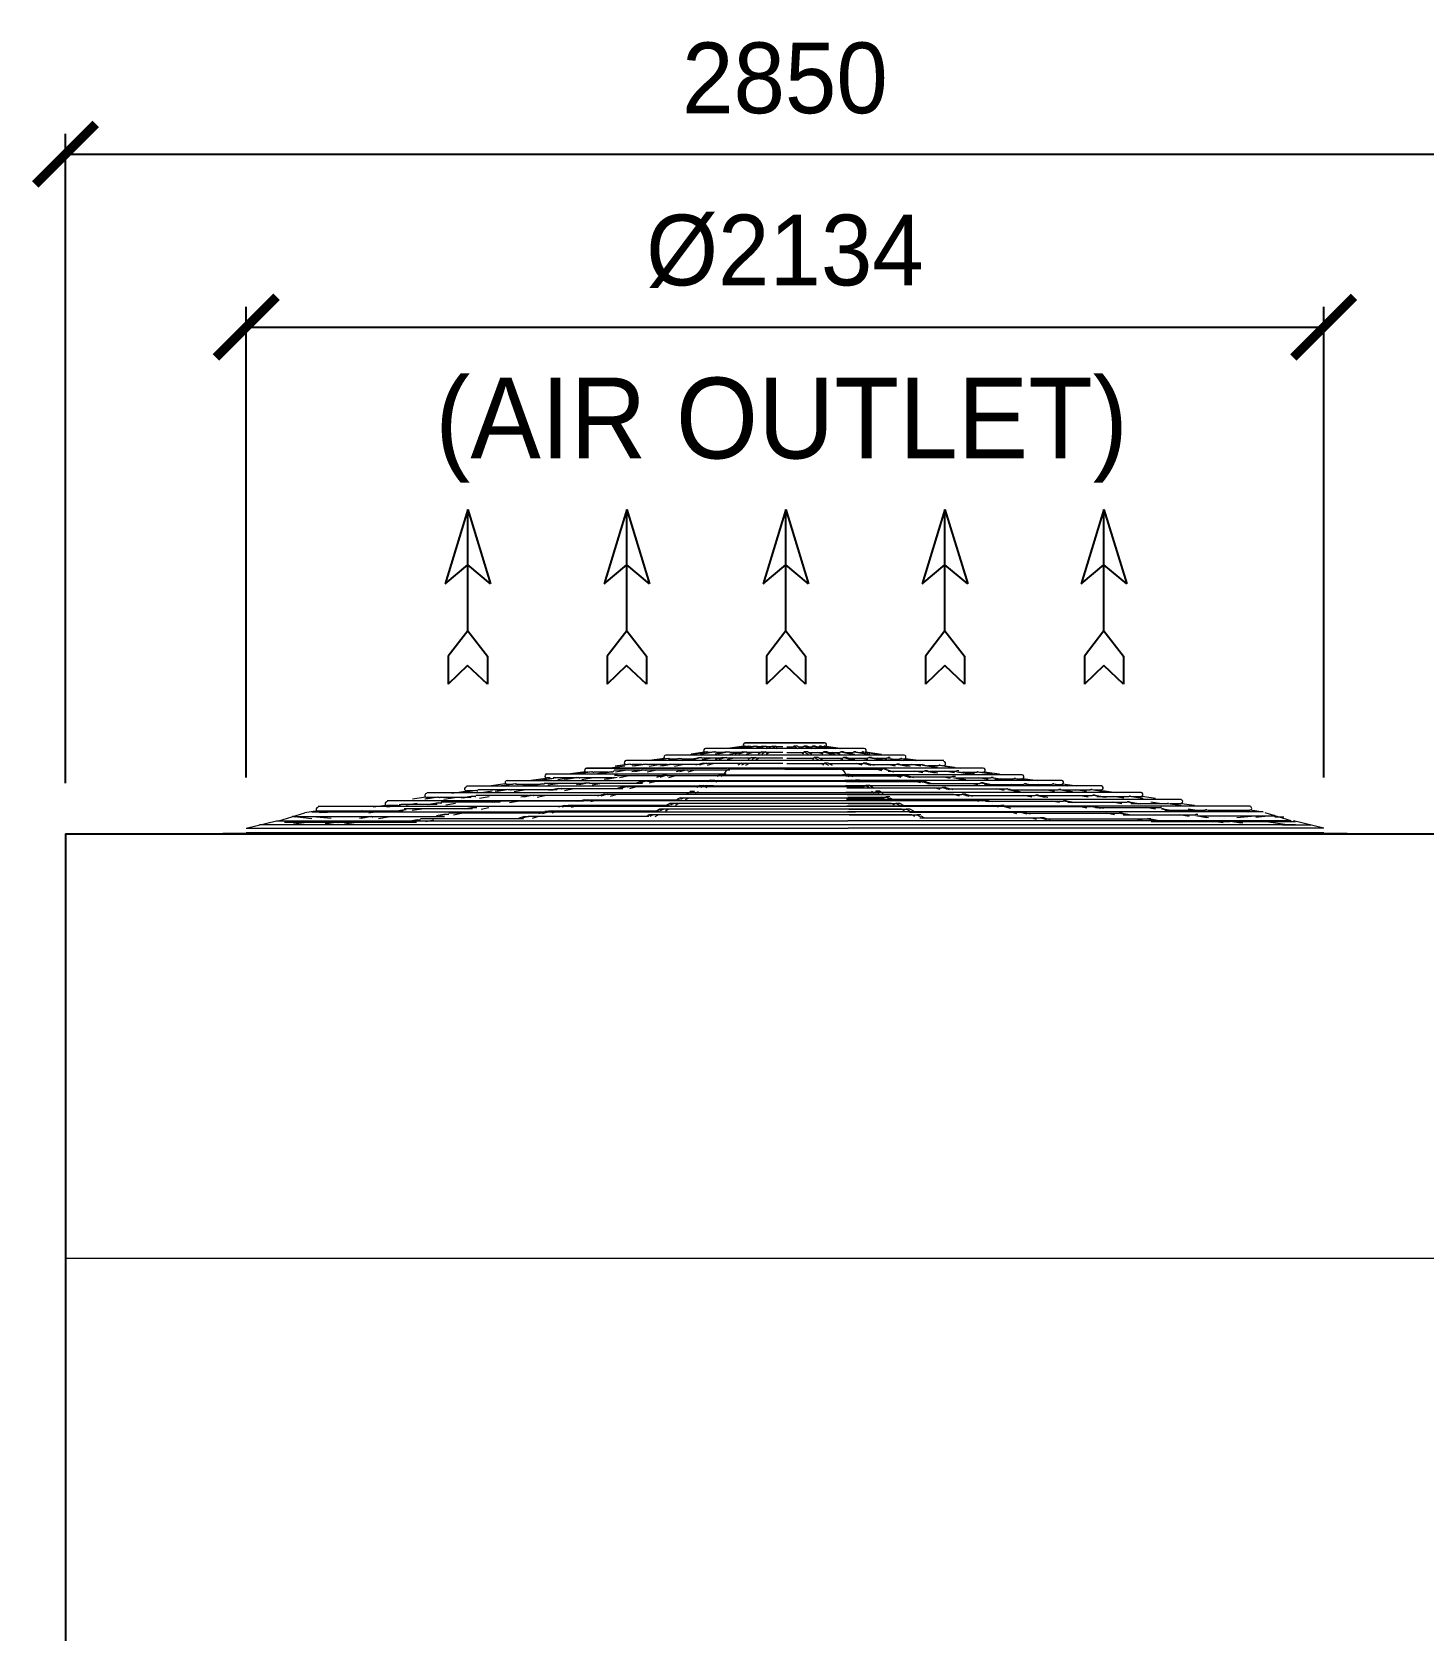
# Model space of a CAD drawing. Header units: millimetres. Extents: x 123490 to 162203, y 41590 to 62385.
# Drawn here: x 138654 to 141409, y 49629 to 52793 of the extents above; entities that cross this region are included whole.
import ezdxf
from ezdxf.enums import TextEntityAlignment as Align

# ---------------------------------------------------------------- set-up
doc = ezdxf.new("R2010")
doc.units = ezdxf.units.MM
doc.header["$LTSCALE"] = 30
doc.header["$MEASUREMENT"] = 0
doc.layers.get('0').update_dxf_attribs({"linetype": 'CONTINUOUS'})
doc.layers.get('DEFPOINTS').update_dxf_attribs({"color": 143, "linetype": 'CONTINUOUS'})
for name, color, linetype in [('냉각탑', 4, 'CONTINUOUS'), ('냉각탑_dim', 1, 'CONTINUOUS'), ('냉각탑_text', 3, 'CONTINUOUS')]:
    doc.layers.add(name, color=color, linetype=linetype)
doc.styles.add('HY울릉도L', font='')
doc.styles.add('돋움', font='')
doc.styles.get('HY울릉도L').set_extended_font_data('HY울릉도L')
doc.styles.get('돋움').set_extended_font_data('Dotum')
doc.dimstyles.new('성지DIM', dxfattribs={"dimtxt": 3.5, "dimasz": 3, "dimexe": 1, "dimexo": 2.5, "dimgap": 2, "dimtad": 1, "dimdec": 0, "dimzin": 3, "dimdsep": 46, "dimtxsty": 'HY울릉도L', "dimblk": 'ARCHTICK', "dimcen": -2, "dimclrd": 256, "dimclre": 256, "dimclrt": 7, "dimadec": 0, "dimazin": 0, "dimtfac": 1, "dimtdec": 0, "dimtofl": 0, "dimtmove": 0, "dimatfit": 3, "dimfxl": 1, "dimtolj": 1, "dimtzin": 0, "dimlwe": -1, "dimarcsym": 0})

# ---------------------------------------------------------------- blocks, each defined once
blk = doc.blocks.new('_ArchTick')
at = {"color": 0, "linetype": 'ByBlock', "const_width": 0.15}
blk.add_lwpolyline([(-0.5, -0.5), (0.5, 0.5)], dxfattribs=at)
blk = doc.blocks.new('*D46')
at = {"layer": 'DEFPOINTS', "color": 0, "transparency": 16777216}
for p in [(141570.4, 52551), (138720.4, 51205.7), (141570.4, 51205.7)]:
    blk.add_point(p, dxfattribs=at)
at = {"layer": '냉각탑_dim', "transparency": 16777216}
for p, q in [((138720.4, 51305.7), (138720.4, 52591)), ((141570.4, 51305.7), (141570.4, 52591))]:
    blk.add_line(p, q, dxfattribs=at)
at = {"layer": '냉각탑_dim', "lineweight": -2, "transparency": 16777216}
blk.add_line((138720.4, 52551), (141570.4, 52551), dxfattribs=at)
at = {"layer": '냉각탑_dim', "lineweight": -2, "transparency": 16777216, "xscale": 120, "yscale": 120, "zscale": 120, "rotation": 180}
blk.add_blockref('_ArchTick', (138720.4, 52551), dxfattribs=at)
at = {"layer": '냉각탑_dim', "lineweight": -2, "transparency": 16777216, "xscale": 120, "yscale": 120, "zscale": 120}
blk.add_blockref('_ArchTick', (141570.4, 52551), dxfattribs=at)
at = {"layer": '냉각탑_dim', "color": 7, "transparency": 16777216, "insert": (140145.4, 52701), "char_height": 140, "attachment_point": 5, "style": 'HY울릉도L'}
blk.add_mtext('\\A1;2850', dxfattribs=at)
blk = doc.blocks.new('화살표 IN OUT')
at = {"layer": '냉각탑_dim'}
for p, q in [((-322.7, 43), (-383.9, 43)), ((-343.1, 0.5), (-383.9, 43)), ((-266.4, 0), (-322.7, 43)), ((-163.5, 50), (-121.5, 0)), ((0, 0), (-163.5, 50)), ((-383.9, -43), (-343.1, 0.5)), ((-266.4, 0), (-322.7, -43)), ((-266.4, 0), (0, 0)), ((-163.5, -50), (-121.5, 0)), ((0, 0), (-163.5, -50)), ((-322.7, -43), (-383.9, -43))]:
    blk.add_line(p, q, dxfattribs=at)
blk = doc.blocks.new('*D53')
at = {"layer": 'DEFPOINTS', "color": 0, "transparency": 16777216}
for p in [(141212.4, 52208.6), (139078.4, 51217), (141212.4, 51217)]:
    blk.add_point(p, dxfattribs=at)
at = {"layer": '냉각탑_dim', "transparency": 16777216}
for p, q in [((139078.4, 51317), (139078.4, 52248.6)), ((141212.4, 51317), (141212.4, 52248.6))]:
    blk.add_line(p, q, dxfattribs=at)
at = {"layer": '냉각탑_dim', "lineweight": -2, "transparency": 16777216}
blk.add_line((139078.4, 52208.6), (141212.4, 52208.6), dxfattribs=at)
at = {"layer": '냉각탑_dim', "lineweight": -2, "transparency": 16777216, "xscale": 120, "yscale": 120, "zscale": 120, "rotation": 180}
blk.add_blockref('_ArchTick', (139078.4, 52208.6), dxfattribs=at)
at = {"layer": '냉각탑_dim', "lineweight": -2, "transparency": 16777216, "xscale": 120, "yscale": 120, "zscale": 120}
blk.add_blockref('_ArchTick', (141212.4, 52208.6), dxfattribs=at)
at = {"layer": '냉각탑_dim', "color": 7, "transparency": 16777216, "insert": (140145.4, 52358.6), "char_height": 140, "attachment_point": 5, "style": 'HY울릉도L'}
blk.add_mtext('\\A1;%%C2134', dxfattribs=at)

msp = doc.modelspace()

# ---------------------------------------------------------------- linework, layer by layer
at = {"ltscale": 500}
for p, q in [((138720.4, 51205.7), (141570.4, 51205.7)), ((138720.4, 51205.7), (138720.4, 47465.7)), ((141258.8, 51205.7), (139032, 51205.7))]:
    msp.add_line(p, q, dxfattribs=at)
at = {"lineweight": 18, "ltscale": 500}
msp.add_line((138720.4, 50365.7), (141570.4, 50365.7), dxfattribs=at)
at = {"layer": '냉각탑', "linetype": 'Continuous', "lineweight": 15}
for p, q in [((140063.9, 51379), (140031.7, 51374.5)), ((140065.7, 51379), (140034.5, 51374.5)), ((140067.7, 51379), (140036.6, 51374.5)), ((140072.9, 51379), (140044.9, 51374.5)), ((140076.8, 51379), (140048.9, 51374.5)), ((140085, 51379), (140062.2, 51374.5)), ((140063.9, 51379), (140064.1, 51378.8)), ((140224, 51385.5), (140066.8, 51385.5)), ((140066.8, 51385.5), (140224, 51385.5)), ((140090.6, 51379), (140067.8, 51374.5)), ((140101.3, 51379), (140085.1, 51374.5)), ((140108.1, 51379), (140091.9, 51374.5)), ((140096.3, 51377.6), (140092.7, 51377.6)), ((140093.4, 51376.8), (140093.3, 51377.6)), ((140118, 51377.6), (140109.6, 51377.6)), ((140110.3, 51375.1), (140110, 51377.6)), ((140120.5, 51379), (140112.2, 51374.5)), ((140128.1, 51379), (140119.8, 51374.5)), ((140120.5, 51379), (140128.1, 51379)), ((140141.5, 51377.6), (140128.9, 51377.6)), ((140129.3, 51375.1), (140129.1, 51377.6)), ((140149.3, 51377.6), (140161.9, 51377.6)), ((140161.6, 51375.1), (140161.7, 51377.6)), ((140162.7, 51379), (140171.1, 51374.5)), ((140170.3, 51379), (140162.7, 51379)), ((140170.3, 51379), (140178.6, 51374.5)), ((140172.9, 51377.6), (140181.2, 51377.6)), ((140180.5, 51375.1), (140180.8, 51377.6)), ((140182.8, 51379), (140198.9, 51374.5)), ((140189.6, 51379), (140205.7, 51374.5)), ((140194.5, 51377.6), (140198.1, 51377.6)), ((140197.4, 51376.8), (140197.5, 51377.6)), ((140200.3, 51379), (140223.1, 51374.5)), ((140205.8, 51379), (140228.6, 51374.5)), ((140214, 51379), (140242, 51374.5)), ((140218, 51379), (140245.9, 51374.5)), ((140223.1, 51379), (140254.3, 51374.5)), ((140225.1, 51379), (140256.3, 51374.5)), ((140226.9, 51379), (140226.7, 51378.8)), ((140226.9, 51379), (140259.2, 51374.5)), ((140459.8, 51350.4), (139831.1, 51350.4)), ((139906.9, 51354.8), (139876.2, 51350.4)), ((139914, 51354.8), (139884.4, 51350.4)), ((139916, 51354.8), (139886.4, 51350.4)), ((140381.2, 51361.4), (139909.7, 51361.4)), ((139936.9, 51354.8), (139910.3, 51350.4)), ((139914, 51354.8), (139916, 51354.8)), ((139940.8, 51354.8), (139914.2, 51350.4)), ((139929.7, 51353.6), (139918.7, 51353.6)), ((139936.9, 51354.8), (139940.8, 51354.8)), ((139943.1, 51350.4), (139962.3, 51353.6)), ((139968.1, 51353.6), (139943.2, 51353.6)), ((139974, 51354.8), (139952.3, 51350.4)), ((139985.4, 51365.9), (139953.9, 51361.4)), ((139979.5, 51356.8), (139957.8, 51352.4)), ((139989.8, 51367.9), (139959.4, 51363.4)), ((139991.8, 51367.9), (139961.5, 51363.4)), ((139983.5, 51345.6), (139968.5, 51341.4)), ((139974, 51356.8), (139979.5, 51356.8)), ((139990.3, 51345.6), (139975.3, 51341.4)), ((140004.9, 51367.9), (139977.6, 51363.4)), ((139981.4, 51352.4), (139997, 51355.6)), ((140018.6, 51355.6), (139981.5, 51355.6)), ((140008.8, 51367.9), (139981.6, 51363.4)), ((139983.5, 51345.6), (139990.3, 51345.6)), ((139985.4, 51367.9), (139986.1, 51367.3)), ((140302.6, 51374.5), (139988.2, 51374.5)), ((139989.8, 51367.9), (139991.8, 51367.9)), ((139997, 51366.6), (139994.7, 51366.6)), ((140004.9, 51367.9), (140008.8, 51367.9)), ((140029.5, 51367.9), (140007.2, 51363.4)), ((140022.7, 51356.8), (140007.4, 51352.4)), ((140023.1, 51366.6), (140011.3, 51366.6)), ((140035, 51367.9), (140012.8, 51363.4)), ((140029.5, 51356.8), (140014.2, 51352.4)), ((140022.7, 51356.8), (140029.5, 51356.8)), ((140029.5, 51367.9), (140035, 51367.9)), ((140030.8, 51352.4), (140041.9, 51355.6)), ((140077.7, 51355.6), (140031, 51355.6)), ((140035.8, 51363.4), (140051.5, 51366.6)), ((140057.5, 51366.6), (140037.1, 51366.6)), ((140062, 51367.9), (140046.3, 51363.4)), ((140059.6, 51345.6), (140051.8, 51341.4)), ((140068.8, 51367.9), (140053.1, 51363.4)), ((140067.2, 51345.6), (140059.4, 51341.4)), ((140059.6, 51345.6), (140067.2, 51345.6)), ((140062, 51367.9), (140068.8, 51367.9)), ((140069.4, 51363.4), (140080.5, 51366.6)), ((140097.8, 51366.6), (140070.3, 51366.6)), ((140079.9, 51356.8), (140071.9, 51352.4)), ((140087.5, 51356.8), (140079.5, 51352.4)), ((140079.9, 51356.8), (140087.5, 51356.8)), ((140088.1, 51352.4), (140093.9, 51355.6)), ((140141.5, 51355.6), (140088.2, 51355.6)), ((140100.2, 51367.9), (140092.1, 51363.4)), ((140107.8, 51367.9), (140099.6, 51363.4)), ((140100.2, 51367.9), (140107.8, 51367.9)), ((140107.9, 51374.5), (140110.3, 51375.1)), ((140108.1, 51363.4), (140113.8, 51366.6)), ((140141.5, 51366.6), (140108.5, 51366.6)), ((140128, 51374.5), (140129.3, 51375.1)), ((140149.3, 51366.6), (140182.3, 51366.6)), ((140149.3, 51355.6), (140202.6, 51355.6)), ((140162.8, 51374.5), (140161.6, 51375.1)), ((140182.7, 51363.4), (140177, 51366.6)), ((140182.9, 51374.5), (140180.5, 51375.1)), ((140183, 51367.9), (140191.2, 51363.4)), ((140190.6, 51367.9), (140183, 51367.9)), ((140190.6, 51367.9), (140198.8, 51363.4)), ((140193, 51366.6), (140220.6, 51366.6)), ((140202.7, 51352.4), (140196.9, 51355.6)), ((140203.4, 51356.8), (140211.3, 51352.4)), ((140210.9, 51356.8), (140203.4, 51356.8)), ((140221.4, 51363.4), (140210.4, 51366.6)), ((140210.9, 51356.8), (140218.9, 51352.4)), ((140213.1, 51355.6), (140259.9, 51355.6)), ((140222, 51367.9), (140237.7, 51363.4)), ((140228.8, 51367.9), (140222, 51367.9)), ((140223.7, 51345.6), (140231.4, 51341.4)), ((140231.3, 51345.6), (140223.7, 51345.6)), ((140228.8, 51367.9), (140244.5, 51363.4)), ((140231.3, 51345.6), (140239, 51341.4)), ((140233.4, 51366.6), (140253.7, 51366.6)), ((140255, 51363.4), (140239.3, 51366.6)), ((140260, 51352.4), (140248.9, 51355.6)), ((140255.8, 51367.9), (140278, 51363.4)), ((140261.3, 51367.9), (140255.8, 51367.9)), ((140261.3, 51367.9), (140283.6, 51363.4)), ((140261.3, 51356.8), (140276.6, 51352.4)), ((140268.1, 51356.8), (140261.3, 51356.8)), ((140267.8, 51366.6), (140279.5, 51366.6)), ((140268.1, 51356.8), (140283.4, 51352.4)), ((140272.2, 51355.6), (140309.3, 51355.6)), ((140282, 51367.9), (140309.3, 51363.4)), ((140286, 51367.9), (140282, 51367.9)), ((140286, 51367.9), (140313.2, 51363.4)), ((140293.8, 51366.6), (140296.2, 51366.6)), ((140309.5, 51352.4), (140293.8, 51355.6)), ((140299, 51367.9), (140329.3, 51363.4)), ((140301, 51367.9), (140299, 51367.9)), ((140300.5, 51345.6), (140315.5, 51341.4)), ((140307.3, 51345.6), (140300.5, 51345.6)), ((140301, 51367.9), (140331.4, 51363.4)), ((140305.4, 51367.9), (140304.8, 51367.3)), ((140305.4, 51367.9), (140336.9, 51363.4)), ((140307.3, 51345.6), (140322.3, 51341.4)), ((140311.3, 51356.8), (140333, 51352.4)), ((140316.9, 51356.8), (140311.3, 51356.8)), ((140316.9, 51356.8), (140338.5, 51352.4)), ((140322.7, 51355.6), (140347.6, 51355.6)), ((140347.8, 51352.4), (140328.6, 51355.6)), ((140353.9, 51356.8), (140350, 51356.8)), ((140350, 51354.8), (140376.6, 51350.4)), ((140353.9, 51354.8), (140380.5, 51350.4)), ((140361.1, 51353.6), (140372.1, 51353.6)), ((140374.8, 51354.8), (140404.4, 51350.4)), ((140376.8, 51354.8), (140374.8, 51354.8)), ((140376.8, 51354.8), (140406.5, 51350.4)), ((140383.9, 51354.8), (140414.6, 51350.4)), ((139671.5, 51315.3), (139643, 51311.3)), ((139686.6, 51315.3), (139659.1, 51311.3)), ((139688.6, 51315.3), (139661.1, 51311.3)), ((139673.9, 51324.3), (140029.3, 51324.3)), ((139680.7, 51316.5), (139673.9, 51316.5)), ((139686.6, 51317.3), (139688.6, 51317.3)), ((139727.7, 51316.5), (139691, 51316.5)), ((139695.3, 51313.3), (139716.7, 51316.5)), ((139733, 51317.3), (139708.4, 51313.3)), ((139736.9, 51317.3), (139712.3, 51313.3)), ((139749.9, 51328.5), (139720.7, 51324.3)), ((139733, 51317.3), (139736.9, 51317.3)), ((139762.4, 51328.5), (139734.2, 51324.3)), ((139764.4, 51328.5), (139736.2, 51324.3)), ((139803.2, 51316.5), (139739, 51316.5)), ((139742.9, 51313.3), (139762.1, 51316.5)), ((140260.1, 51335.4), (139752.5, 51335.4)), ((139752.5, 51335.4), (140030.7, 51335.4)), ((139755.8, 51327.5), (139752.5, 51327.5)), ((139762.4, 51328.5), (139764.4, 51328.5)), ((139795, 51327.5), (139766.9, 51327.5)), ((139769.7, 51324.3), (139791.1, 51327.5)), ((139800.9, 51328.5), (139775.7, 51324.3)), ((139804.9, 51328.5), (139779.6, 51324.3)), ((139807.5, 51317.3), (139787.4, 51313.3)), ((139813, 51317.3), (139792.9, 51313.3)), ((139828.4, 51339.6), (139798.5, 51335.4)), ((139800.9, 51328.5), (139804.9, 51328.5)), ((139858.2, 51331.5), (139807.1, 51331.5)), ((139838.2, 51343.6), (139809.3, 51339.4)), ((139809.6, 51328.3), (139828.8, 51331.5)), ((139840.2, 51343.6), (139811.3, 51339.4)), ((139902, 51320.5), (139814.8, 51320.5)), ((139817.9, 51317.3), (139833.6, 51320.5)), ((139838.2, 51343.6), (139840.2, 51343.6)), ((139863, 51332.5), (139842.3, 51328.3)), ((139862.4, 51342.5), (139842.8, 51342.5)), ((139868.9, 51343.6), (139843, 51339.4)), ((139872.8, 51343.6), (139846.9, 51339.4)), ((139868.5, 51332.5), (139847.9, 51328.3)), ((139868.9, 51343.6), (139872.8, 51343.6)), ((139940.9, 51331.5), (139870.4, 51331.5)), ((139872.4, 51328.3), (139888.1, 51331.5)), ((139913.1, 51342.5), (139875.2, 51342.5)), ((139876.3, 51339.4), (139895.5, 51342.5)), ((139905, 51321.3), (139890.8, 51317.3)), ((139918.5, 51343.6), (139897.3, 51339.4)), ((139911.8, 51321.3), (139897.6, 51317.3)), ((139924, 51343.6), (139902.9, 51339.4)), ((139905, 51321.3), (139911.8, 51321.3)), ((140270.2, 51320.5), (139913.1, 51320.5)), ((139915.3, 51317.3), (139926.4, 51320.5)), ((139979.7, 51342.5), (139925.9, 51342.5)), ((139926.9, 51339.4), (139942.6, 51342.5)), ((139944.3, 51332.5), (139929.7, 51328.3)), ((139951.1, 51332.5), (139936.5, 51328.3)), ((139944.3, 51332.5), (139951.1, 51332.5)), ((140036.5, 51331.5), (139952.4, 51331.5)), ((139953.8, 51328.3), (139964.9, 51331.5)), ((140057.6, 51344.5), (139991.7, 51344.5)), ((139992.3, 51341.4), (140003.4, 51344.5)), ((140017.5, 51322.9), (140010.9, 51319.3)), ((140017.5, 51322.9), (140025, 51322.9)), ((140027.7, 51324.3), (140018.5, 51319.3)), ((140266, 51321.6), (140022.7, 51321.6)), ((140022.7, 51321.6), (140266, 51321.6)), ((140145.4, 51333.6), (140037.9, 51333.6)), ((140141.5, 51344.5), (140067.9, 51344.5)), ((140068.2, 51341.4), (140073.9, 51344.5)), ((140145.4, 51333.6), (140252.9, 51333.6)), ((140149.3, 51344.5), (140223, 51344.5)), ((140222.6, 51341.4), (140216.9, 51344.5)), ((140233.2, 51344.5), (140299.2, 51344.5)), ((140254.3, 51333.5), (140338.5, 51333.5)), ((140614.9, 51322.3), (140259.6, 51322.3)), ((140538.3, 51335.4), (140260.1, 51335.4)), ((140265.8, 51322.9), (140272.3, 51319.3)), ((140273.3, 51322.9), (140265.8, 51322.9)), ((140265.9, 51320.5), (140377.8, 51320.5)), ((140273.3, 51322.9), (140279.9, 51319.3)), ((140298.5, 51341.4), (140287.4, 51344.5)), ((140311.1, 51342.5), (140364.9, 51342.5)), ((140337, 51330.3), (140325.9, 51333.5)), ((140339.8, 51334.5), (140354.3, 51330.3)), ((140346.6, 51334.5), (140339.8, 51334.5)), ((140346.6, 51332.5), (140361.1, 51328.3)), ((140363.9, 51339.4), (140348.3, 51342.5)), ((140350, 51329.5), (140420.5, 51329.5)), ((140375.5, 51317.3), (140364.5, 51320.5)), ((140366.8, 51343.6), (140388, 51339.4)), ((140372.4, 51343.6), (140393.5, 51339.4)), ((140377.7, 51342.5), (140415.7, 51342.5)), ((140379, 51321.3), (140393.2, 51317.3)), ((140385.8, 51321.3), (140379, 51321.3)), ((140385.8, 51321.3), (140400, 51317.3)), ((140388.8, 51318.5), (140476, 51318.5)), ((140414.5, 51339.4), (140395.3, 51342.5)), ((140418.4, 51326.3), (140402.7, 51329.5)), ((140418, 51341.6), (140443.9, 51337.4)), ((140421.9, 51341.6), (140418, 51341.6)), ((140421.9, 51341.6), (140447.8, 51337.4)), ((140422.3, 51330.5), (140442.9, 51326.3)), ((140427.8, 51330.5), (140448.5, 51326.3)), ((140428.5, 51340.5), (140448, 51340.5)), ((140432.7, 51329.5), (140483.7, 51329.5)), ((140450.6, 51341.6), (140479.5, 51337.4)), ((140452.6, 51341.6), (140450.6, 51341.6)), ((140452.6, 51341.6), (140481.5, 51337.4)), ((140472.9, 51315.3), (140457.2, 51318.5)), ((140481.2, 51326.3), (140462, 51329.5)), ((140462.4, 51339.6), (140492.3, 51335.4)), ((140477.8, 51317.3), (140497.9, 51313.3)), ((140483.3, 51317.3), (140503.4, 51313.3)), ((140489.9, 51330.5), (140485.9, 51330.5)), ((140485.9, 51328.5), (140511.2, 51324.3)), ((140487.6, 51316.5), (140551.8, 51316.5)), ((140489.9, 51328.5), (140515.1, 51324.3)), ((140495.8, 51327.5), (140523.9, 51327.5)), ((140521.1, 51324.3), (140499.7, 51327.5)), ((140528.4, 51328.5), (140526.4, 51328.5)), ((140526.4, 51328.5), (140554.6, 51324.3)), ((140528.4, 51328.5), (140556.6, 51324.3)), ((140548, 51313.3), (140528.8, 51316.5)), ((140535, 51327.5), (140538.3, 51327.5)), ((140540.9, 51328.5), (140570.1, 51324.3)), ((140553.9, 51317.3), (140578.5, 51313.3)), ((140557.8, 51317.3), (140553.9, 51317.3)), ((140555.8, 51317.3), (140580.5, 51313.3)), ((140561.1, 51314.5), (140597.8, 51314.5)), ((140593.6, 51311.3), (140572.1, 51314.5)), ((140602.2, 51315.3), (140600.2, 51315.3)), ((140600.2, 51315.3), (140627.7, 51311.3)), ((140602.2, 51315.3), (140629.7, 51311.3)), ((140608.1, 51314.5), (140614.9, 51314.5)), ((140617.4, 51315.3), (140645.8, 51311.3)), ((139436.1, 51287.2), (140330.3, 51287.2)), ((139512.6, 51289.1), (139485.5, 51285.2)), ((139533, 51291.1), (139506.9, 51287.2)), ((139535.1, 51291.1), (139509, 51287.2)), ((139514.7, 51300.3), (140306.7, 51300.3)), ((139528.6, 51290.4), (139514.7, 51290.4)), ((139533, 51291.1), (139535.1, 51291.1)), ((139591.1, 51292.4), (139537.2, 51292.4)), ((139544.4, 51287.2), (139565.8, 51290.4)), ((139591, 51304.2), (139563.3, 51300.3)), ((139595.1, 51293.1), (139571.7, 51289.2)), ((139599, 51293.1), (139575.7, 51289.2)), ((139610.8, 51304.2), (139584, 51300.3)), ((139612.8, 51304.2), (139586.1, 51300.3)), ((139595.3, 51311.3), (140277, 51311.3)), ((139605.6, 51303.4), (139595.3, 51303.4)), ((139693.3, 51292.4), (139602.9, 51292.4)), ((139609.4, 51289.2), (139628.6, 51292.4)), ((139610.8, 51304.2), (139612.8, 51304.2)), ((139660.4, 51303.4), (139615.1, 51303.4)), ((139620.8, 51300.3), (139642.2, 51303.4)), ((139641.1, 51281.9), (139622.5, 51278.2)), ((139646.6, 51281.9), (139628, 51278.2)), ((139665, 51304.2), (139641, 51300.3)), ((139669, 51304.2), (139645, 51300.3)), ((139665, 51304.2), (139669, 51304.2)), ((139748.2, 51305.4), (139671, 51305.4)), ((139676.1, 51302.3), (139695.3, 51305.4)), ((139696.6, 51295.1), (139677.5, 51291.2)), ((139702.1, 51295.1), (139683, 51291.2)), ((139824.3, 51294.4), (139703.6, 51294.4)), ((139708.9, 51291.2), (139724.6, 51294.4)), ((139752, 51306.2), (139732.4, 51302.3)), ((139757.6, 51306.2), (139738, 51302.3)), ((139863.1, 51305.4), (139759.2, 51305.4)), ((139763.4, 51302.3), (139779.1, 51305.4)), ((139787.4, 51283.9), (139774.2, 51280.2)), ((139794.2, 51283.9), (139781, 51280.2)), ((139787.4, 51283.9), (139794.2, 51283.9)), ((140480, 51283.4), (139792.2, 51283.4)), ((139799.7, 51280.2), (139810.8, 51283.4)), ((139826.6, 51299.1), (139813.1, 51295.2)), ((139833.4, 51299.1), (139819.9, 51295.2)), ((139826.6, 51299.1), (139833.4, 51299.1)), ((140300.3, 51298.4), (139834.5, 51298.4)), ((139838.2, 51295.2), (139849.3, 51298.4)), ((139865.8, 51310.2), (139851.9, 51306.3)), ((139872.6, 51310.2), (139858.7, 51306.3)), ((139865.8, 51310.2), (139872.6, 51310.2)), ((140280.3, 51309.4), (139873.8, 51309.4)), ((139876.7, 51306.3), (139887.8, 51309.4)), ((139957.7, 51287.8), (139951.1, 51284.2)), ((139957.7, 51289.8), (139965.3, 51289.8)), ((139965.3, 51289.8), (139958.6, 51286.2)), ((139968.5, 51286.2), (139974.2, 51289.4)), ((139977.6, 51300.9), (139971, 51297.2)), ((139977.6, 51300.9), (139985.2, 51300.9)), ((139985.2, 51300.9), (139978.6, 51297.2)), ((140004, 51300.4), (139986.5, 51300.4)), ((139988.4, 51297.2), (139994.2, 51300.4)), ((139997.6, 51311.9), (139990.9, 51308.3)), ((139997.6, 51311.9), (140005.2, 51311.9)), ((140005.2, 51311.9), (139998.5, 51308.3)), ((140008.4, 51308.3), (140014.1, 51311.4)), ((140693.5, 51311.3), (140264.2, 51311.3)), ((140772.1, 51300.3), (140265.1, 51300.3)), ((140850.7, 51287.2), (140266.1, 51287.2)), ((140266.9, 51309.4), (140417.1, 51309.4)), ((140267.8, 51296.4), (140456.3, 51296.4)), ((140268.8, 51283.4), (140495.6, 51283.4)), ((140282.4, 51308.3), (140276.7, 51311.4)), ((140285.7, 51311.9), (140292.3, 51308.3)), ((140293.2, 51311.9), (140285.7, 51311.9)), ((140286.8, 51300.4), (140304.3, 51300.4)), ((140293.2, 51311.9), (140299.9, 51308.3)), ((140302.4, 51297.2), (140296.7, 51300.4)), ((140305.6, 51300.9), (140312.2, 51297.2)), ((140313.2, 51300.9), (140305.6, 51300.9)), ((140313.2, 51300.9), (140319.8, 51297.2)), ((140322.3, 51286.2), (140316.6, 51289.4)), ((140325.5, 51289.8), (140332.2, 51286.2)), ((140333.1, 51289.8), (140325.5, 51289.8)), ((140333.1, 51289.8), (140339.8, 51286.2)), ((140414.1, 51306.3), (140403, 51309.4)), ((140418.2, 51308.2), (140432.1, 51304.3)), ((140425, 51308.2), (140418.2, 51308.2)), ((140425, 51308.2), (140438.9, 51304.3)), ((140427.7, 51305.4), (140531.6, 51305.4)), ((140452.6, 51293.2), (140441.5, 51296.4)), ((140457.4, 51297.1), (140470.9, 51293.2)), ((140464.2, 51297.1), (140457.4, 51297.1)), ((140464.2, 51297.1), (140477.7, 51293.2)), ((140464.6, 51294.4), (140585.2, 51294.4)), ((140491.1, 51280.2), (140480, 51283.4)), ((140496.6, 51283.9), (140509.8, 51280.2)), ((140503.5, 51283.9), (140496.6, 51283.9)), ((140503.5, 51283.9), (140516.6, 51280.2)), ((140527.4, 51302.3), (140511.7, 51305.4)), ((140533.2, 51306.2), (140552.8, 51302.3)), ((140538.8, 51306.2), (140558.4, 51302.3)), ((140540.6, 51303.4), (140617.8, 51303.4)), ((140579.9, 51291.2), (140564.2, 51294.4)), ((140586.7, 51293.1), (140605.8, 51289.2)), ((140592.3, 51293.1), (140611.4, 51289.2)), ((140612.7, 51300.3), (140593.5, 51303.4)), ((140595.5, 51292.4), (140685.9, 51292.4)), ((140619.8, 51304.2), (140643.9, 51300.3)), ((140623.8, 51304.2), (140619.8, 51304.2)), ((140623.8, 51304.2), (140647.8, 51300.3)), ((140628.4, 51303.4), (140673.7, 51303.4)), ((140642.2, 51281.9), (140660.8, 51278.2)), ((140668, 51300.3), (140646.6, 51303.4)), ((140647.7, 51281.9), (140666.3, 51278.2)), ((140679.4, 51289.2), (140660.2, 51292.4)), ((140678, 51304.2), (140676, 51304.2)), ((140676, 51304.2), (140702.8, 51300.3)), ((140678, 51304.2), (140704.8, 51300.3)), ((140683.2, 51303.4), (140693.5, 51303.4)), ((140687.8, 51293.1), (140711.2, 51289.2)), ((140691.7, 51293.1), (140715.1, 51289.2)), ((140695.7, 51292.4), (140749.6, 51292.4)), ((140695.8, 51304.2), (140723.5, 51300.3)), ((140742.4, 51289.2), (140721, 51292.4)), ((140753.8, 51293.1), (140751.7, 51293.1)), ((140751.7, 51293.1), (140777.8, 51289.2)), ((140753.8, 51293.1), (140779.9, 51289.2)), ((140759.6, 51281.9), (140755.7, 51281.9)), ((140755.7, 51281.9), (140778.5, 51278.2)), ((140758.3, 51292.4), (140772.1, 51292.4)), ((140759.6, 51281.9), (140782.4, 51278.2)), ((140774.3, 51291.1), (140801.3, 51287.2)), ((139219.3, 51250.7), (139194.3, 51247.1)), ((139220.9, 51260.2), (140578.4, 51260.2)), ((139303.3, 51250.3), (139220.9, 51250.3)), ((139305.8, 51250.7), (139223.7, 51247.1)), ((139307.8, 51250.7), (139225.7, 51247.1)), ((139305.8, 51250.7), (139307.8, 51250.7)), ((139389.1, 51250.3), (139309.4, 51250.3)), ((139321.1, 51247.1), (139342.5, 51250.3)), ((139355.7, 51261.8), (139330.1, 51258.2)), ((139381.5, 51261.8), (139356.8, 51258.2)), ((139357.5, 51271.2), (140548.3, 51271.2)), ((139378.4, 51261.3), (139357.6, 51261.3)), ((139383.6, 51261.8), (139358.8, 51258.2)), ((139391.4, 51252.7), (139369.8, 51249.1)), ((139395.3, 51252.7), (139373.7, 51249.1)), ((139381.5, 51263.8), (139383.6, 51263.8)), ((139456.5, 51263.3), (139385.4, 51263.3)), ((139391.4, 51255.7), (139395.3, 51255.7)), ((139395.5, 51263.2), (139417, 51266.3)), ((139526.4, 51255.3), (139396.8, 51255.3)), ((139407.2, 51252.1), (139426.4, 51255.3)), ((139434.1, 51277.9), (139407.8, 51274.2)), ((139457.3, 51277.9), (139431.9, 51274.2)), ((139459.3, 51277.9), (139433.9, 51274.2)), ((139453.5, 51277.4), (139436.1, 51277.4)), ((139459.3, 51266.8), (139437.1, 51263.2)), ((139463.2, 51266.8), (139441, 51263.2)), ((139457.3, 51277.9), (139459.3, 51277.9)), ((139459.3, 51266.8), (139463.2, 51266.8)), ((139523.8, 51277.4), (139461.3, 51277.4)), ((139581.3, 51268.3), (139464.8, 51268.3)), ((139470, 51274.2), (139491.4, 51277.4)), ((139473.9, 51263.2), (139493.1, 51266.3)), ((139527.2, 51279.9), (139504.4, 51276.2)), ((139531.1, 51279.9), (139508.3, 51276.2)), ((139528.2, 51257.7), (139510.6, 51254.1)), ((139533.8, 51257.7), (139516.1, 51254.1)), ((139527.2, 51279.9), (139531.1, 51279.9)), ((139636.3, 51281.4), (139532.9, 51281.4)), ((139705.7, 51259.3), (139534.9, 51259.3)), ((139540.7, 51276.2), (139559.9, 51279.4)), ((139543.5, 51254.1), (139559.2, 51257.3)), ((139583.6, 51270.8), (139565.5, 51267.2)), ((139589.2, 51270.8), (139571.1, 51267.2)), ((139746.5, 51270.3), (139592.5, 51270.3)), ((139600, 51267.2), (139615.6, 51270.3)), ((139785.4, 51281.4), (139648.1, 51281.4)), ((139654.5, 51278.2), (139670.1, 51281.4)), ((139669.8, 51250.5), (139676.6, 51250.5)), ((139896.7, 51250.3), (139677.3, 51250.3)), ((139684.1, 51247.1), (139695.2, 51250.3)), ((139709, 51261.7), (139696.5, 51258.1)), ((139715.8, 51261.7), (139703.3, 51258.1)), ((139709, 51261.7), (139715.8, 51261.7)), ((139916.8, 51261.3), (139716.6, 51261.3)), ((139722.6, 51258.1), (139733.7, 51261.3)), ((139748.2, 51272.8), (139735.3, 51269.2)), ((139755, 51272.8), (139742.2, 51269.2)), ((139748.2, 51272.8), (139755, 51272.8)), ((139936.9, 51272.3), (139755.9, 51272.3)), ((139761.2, 51269.2), (139772.2, 51272.3)), ((139897.2, 51254.5), (139890.9, 51251.1)), ((140376.4, 51254.3), (139896.7, 51254.3)), ((139897.2, 51254.5), (139904.8, 51254.5)), ((139904.8, 51254.5), (139898.5, 51251.1)), ((139908.7, 51251.1), (139914.4, 51254.3)), ((139917.5, 51265.7), (139911, 51262.1)), ((140356.5, 51265.3), (139916.8, 51265.3)), ((139917.5, 51265.7), (139925, 51265.7)), ((139925, 51265.7), (139918.6, 51262.1)), ((139928.6, 51262.1), (139934.3, 51265.3)), ((139937.7, 51276.8), (139931.1, 51273.2)), ((140340.2, 51276.3), (139936.9, 51276.3)), ((139937.7, 51276.8), (139945.3, 51276.8)), ((139945.3, 51276.8), (139938.7, 51273.2)), ((139948.5, 51273.2), (139954.3, 51276.3)), ((140929.3, 51273.2), (140267.1, 51273.2)), ((141065.9, 51260.2), (140268, 51260.2)), ((140269.8, 51278.3), (140345, 51278.3)), ((140270.7, 51265.3), (140365.3, 51265.3)), ((140271.7, 51254.3), (140385.7, 51254.3)), ((140342.3, 51275.2), (140336.5, 51278.3)), ((140345.5, 51278.8), (140352.1, 51275.2)), ((140353.1, 51278.8), (140345.5, 51278.8)), ((140353.1, 51276.8), (140359.7, 51273.2)), ((140353.9, 51272.3), (140534.9, 51272.3)), ((140362.2, 51262.1), (140356.5, 51265.3)), ((140365.8, 51265.7), (140372.2, 51262.1)), ((140373.4, 51265.7), (140365.8, 51265.7)), ((140373.4, 51265.7), (140379.8, 51262.1)), ((140374, 51261.3), (140574.2, 51261.3)), ((140382.2, 51251.1), (140376.4, 51254.3)), ((140386.1, 51254.5), (140392.4, 51251.1)), ((140393.7, 51254.5), (140386.1, 51254.5)), ((140393.7, 51254.5), (140399.9, 51251.1)), ((140503.4, 51281.4), (140640.7, 51281.4)), ((140529.7, 51269.2), (140518.6, 51272.3)), ((140535.9, 51272.8), (140548.7, 51269.2)), ((140542.7, 51272.8), (140535.9, 51272.8)), ((140542.3, 51270.3), (140696.3, 51270.3)), ((140542.7, 51272.8), (140555.5, 51269.2)), ((140568.2, 51258.1), (140557.1, 51261.3)), ((140573.1, 51261.7), (140585.5, 51258.1)), ((140579.9, 51261.7), (140573.1, 51261.7)), ((140579.9, 51259.7), (140592.3, 51256.1)), ((140581.2, 51259.3), (140751.9, 51259.3)), ((140634.4, 51278.2), (140618.7, 51281.4)), ((140650.5, 51281.4), (140754, 51281.4)), ((140688.9, 51267.2), (140673.2, 51270.3)), ((140697.6, 51270.8), (140715.7, 51267.2)), ((140703.2, 51270.8), (140721.3, 51267.2)), ((140705.5, 51268.3), (140822, 51268.3)), ((140746.1, 51278.2), (140726.9, 51281.4)), ((140743.3, 51256.1), (140727.7, 51259.3)), ((140753.1, 51259.7), (140770.7, 51256.1)), ((140758.6, 51259.7), (140776.3, 51256.1)), ((140760.4, 51257.3), (140890.1, 51257.3)), ((140763, 51279.4), (140825.6, 51279.4)), ((140812.9, 51265.2), (140793.7, 51268.3)), ((140816.8, 51276.2), (140795.4, 51279.4)), ((140827.5, 51268.8), (140823.6, 51268.8)), ((140823.6, 51268.8), (140845.8, 51265.2)), ((140829.5, 51279.9), (140827.5, 51279.9)), ((140827.5, 51279.9), (140852.9, 51276.2)), ((140827.5, 51268.8), (140849.7, 51265.2)), ((140829.5, 51279.9), (140855, 51276.2)), ((140830.4, 51265.3), (140901.5, 51265.3)), ((140833.3, 51279.4), (140850.7, 51279.4)), ((140852.7, 51279.9), (140879, 51276.2)), ((140879.6, 51254.1), (140860.4, 51257.3)), ((140891.3, 51265.2), (140869.9, 51268.3)), ((140895.4, 51254.7), (140891.5, 51254.7)), ((140891.5, 51254.7), (140913.1, 51251.1)), ((140895.4, 51254.7), (140917, 51251.1)), ((140897.7, 51252.3), (140977.4, 51252.3)), ((140905.3, 51265.8), (140903.3, 51265.8)), ((140903.3, 51265.8), (140928, 51262.2)), ((140905.3, 51265.8), (140930, 51262.2)), ((140908.4, 51265.3), (140929.3, 51265.3)), ((140931.1, 51265.8), (140956.7, 51262.2)), ((140965.7, 51251.1), (140944.3, 51254.3)), ((140981, 51252.7), (140979, 51252.7)), ((140979, 51252.7), (141061.1, 51249.1)), ((140981, 51252.7), (141063.2, 51249.1)), ((140983.5, 51252.3), (141065.9, 51252.3)), ((141067.5, 51252.7), (141092.5, 51249.1)), ((139078.4, 51217), (139138.2, 51231.1)), ((140016.3, 51223.1), (139104.6, 51223.1)), ((139138.2, 51231.1), (140016.9, 51231.1)), ((139142.8, 51231.1), (139194.3, 51247.1)), ((139154, 51228.3), (139156, 51228.3)), ((139254, 51228.1), (139157.2, 51228.1)), ((139170.2, 51239.3), (139169.1, 51239.3)), ((139172.1, 51239.5), (139169.9, 51239.5)), ((139171.8, 51225), (139193.2, 51228.1)), ((139172.1, 51239.5), (139174.1, 51239.5)), ((139174.1, 51239.5), (139208.7, 51236.1)), ((139321.8, 51239.3), (139175.5, 51239.3)), ((139208.4, 51249.1), (140017.8, 51249.1)), ((139246.7, 51236.1), (139210.1, 51239.3)), ((139255.2, 51228.3), (139234.7, 51225)), ((139259.1, 51228.3), (139238.6, 51225)), ((139255.2, 51228.3), (139259.1, 51228.3)), ((139416, 51228.1), (139260.2, 51228.1)), ((139273.3, 51225), (139292.5, 51228.1)), ((139323.5, 51239.5), (139302.5, 51236.1)), ((139327.4, 51239.5), (139306.4, 51236.1)), ((139323.5, 51239.5), (139327.4, 51239.5)), ((139471.4, 51239.3), (139328.7, 51239.3)), ((139340.5, 51236.1), (139359.7, 51239.3)), ((139416.9, 51233.3), (139400.2, 51230)), ((139422.5, 51233.3), (139405.7, 51230)), ((139627.5, 51235.1), (139423.3, 51235.1)), ((139434, 51230), (139449.7, 51233.1)), ((139472.8, 51244.5), (139455.6, 51241.1)), ((139478.3, 51244.5), (139461.2, 51241.1)), ((139666.8, 51246.3), (139479.4, 51246.3)), ((139489, 51243.1), (139504.7, 51246.3)), ((139630.1, 51240.1), (139618.3, 51236.8)), ((139636.9, 51240.1), (139625.1, 51236.8)), ((139630.1, 51240.1), (139636.9, 51240.1)), ((139876.1, 51239.9), (139637.5, 51239.9)), ((139645.1, 51236.8), (139656.2, 51239.9)), ((139669.8, 51248.5), (139657.6, 51245.1)), ((139676.6, 51248.5), (139664.4, 51245.1)), ((139876.4, 51243.3), (139870.3, 51240)), ((140396.8, 51243.1), (139876.1, 51243.1)), ((139876.4, 51243.3), (139884, 51243.3)), ((139884, 51243.3), (139877.9, 51240)), ((139888.2, 51240), (139894, 51243.1)), ((140016.9, 51231.1), (140270, 51231.1)), ((140270.9, 51223.1), (140016.9, 51223.1)), ((140017.8, 51249.1), (140285, 51249.1)), ((141092.5, 51249.1), (140269, 51249.1)), ((141148, 51231.1), (140270, 51231.1)), ((141156.6, 51223.1), (140270.9, 51223.1)), ((140272.7, 51243.1), (140406.5, 51243.1)), ((140392.2, 51248.3), (140611.5, 51248.3)), ((140402.6, 51240), (140396.8, 51243.1)), ((140406.8, 51243.3), (140412.9, 51240)), ((140414.4, 51243.3), (140406.8, 51243.3)), ((140412.7, 51237.1), (140651.3, 51237.1)), ((140414.4, 51241.3), (140420.5, 51238)), ((140604.7, 51245.1), (140593.6, 51248.3)), ((140612.2, 51248.5), (140624.4, 51245.1)), ((140619, 51248.5), (140612.2, 51248.5)), ((140619, 51248.5), (140631.2, 51245.1)), ((140620, 51246.3), (140807.4, 51246.3)), ((140643.7, 51234), (140632.6, 51237.1)), ((140651.9, 51237.3), (140663.7, 51234)), ((140658.7, 51237.3), (140651.9, 51237.3)), ((140658.7, 51237.3), (140670.5, 51234)), ((140659.4, 51235.1), (140863.5, 51235.1)), ((140797.8, 51243.1), (140782.1, 51246.3)), ((140808.5, 51246.5), (140825.7, 51243.1)), ((140814, 51246.5), (140831.2, 51243.1)), ((140815.4, 51243.3), (140958.1, 51243.3)), ((140852.8, 51232), (140837.1, 51235.1)), ((140864.3, 51235.3), (140881.1, 51232)), ((140869.9, 51235.3), (140886.7, 51232)), ((140870.8, 51230.1), (141026.7, 51230.1)), ((140946.3, 51240.1), (140927.1, 51243.3)), ((140963.3, 51243.5), (140959.4, 51243.5)), ((140959.4, 51241.5), (140980.4, 51238.1)), ((140963.3, 51241.5), (140984.4, 51238.1)), ((140965, 51241.3), (141115.3, 51241.3)), ((141013.5, 51227), (140994.3, 51230.1)), ((141031.6, 51230.3), (141027.7, 51230.3)), ((141027.7, 51230.3), (141048.2, 51227)), ((141031.6, 51230.3), (141052.2, 51227)), ((141032.8, 51230.1), (141156.6, 51230.1)), ((141040.1, 51238.1), (141076.8, 51241.3)), ((141114, 51241.7), (141078.2, 51238.1)), ((141139.9, 51223.3), (141093.6, 51230.1)), ((141148, 51231.1), (141096.5, 51247.1)), ((141114.8, 51241.5), (141112.7, 51241.5)), ((141114.8, 51239.5), (141133.3, 51239.3)), ((141116.6, 51239.3), (141133.3, 51239.3)), ((141132.9, 51230.3), (141130.8, 51230.3)), ((141130.8, 51223.3), (141187.2, 51222.9)), ((141132.9, 51223.3), (141187.1, 51222.9)), ((141134.1, 51223.1), (141186.2, 51223.1)), ((141212.4, 51217), (141152.6, 51231.1)), ((138925.4, 51205.7), (141365.4, 51205.7)), ((138925.4, 51205.7), (141365.4, 51205.7)), ((141365.4, 51205.7), (138925.4, 51205.7)), ((139078.4, 51217), (140015.9, 51217)), ((139078.4, 51208.3), (141212.4, 51208.3)), ((139078.4, 51207.7), (141212.4, 51207.7)), ((140015.9, 51217), (140270.9, 51217)), ((141212.4, 51217), (140270.9, 51217))]:
    msp.add_line(p, q, dxfattribs=at)
at = {"layer": '냉각탑'}
msp.add_line((141118.7, 51205.7), (141365.4, 51205.7), dxfattribs=at)
at = {"layer": '냉각탑', "linetype": 'Continuous', "lineweight": 15, "flags": 128}
for points in [[(140065.7, 51379), (140067.4, 51379), (140067.7, 51379)], [(140067.7, 51379), (140068.2, 51378.5), (140068.5, 51378.3)], [(140072.9, 51379), (140075.8, 51379), (140076.8, 51379)], [(140085, 51379), (140088.2, 51379), (140090.6, 51379)], [(140101.3, 51379), (140103.4, 51379), (140108.1, 51379)], [(140108.1, 51379), (140108.3, 51378.5), (140108.9, 51377.9), (140109.5, 51377.6), (140109.7, 51377.7)], [(140128.1, 51379), (140128.2, 51378.5), (140128.5, 51377.9), (140128.9, 51377.6), (140128.9, 51377.7)], [(140162.7, 51379), (140162.6, 51378.5), (140162.3, 51377.9), (140161.9, 51377.6), (140161.9, 51377.7)], [(140182.8, 51379), (140182.5, 51378.5), (140181.9, 51377.9), (140181.3, 51377.6), (140181.1, 51377.7)], [(140189.6, 51379), (140187.4, 51379), (140182.8, 51379)], [(140205.8, 51379), (140202.6, 51379), (140200.3, 51379)], [(140218, 51379), (140215, 51379), (140214, 51379)], [(140223.1, 51379), (140222.6, 51378.5), (140222.3, 51378.3)], [(140225.1, 51379), (140223.4, 51379), (140223.1, 51379)], [(139906.9, 51354.8), (139907.1, 51354.5), (139908.2, 51353.9)], [(140029.5, 51356.8), (140029.7, 51356.5), (140030.2, 51355.8), (140030.9, 51355.6), (140031.1, 51355.6)], [(140067.2, 51345.6), (140067.4, 51345), (140067.7, 51344.6), (140067.9, 51344.6)], [(140068.8, 51367.9), (140069.3, 51367.1), (140069.9, 51366.7), (140070.3, 51366.7)], [(140087.5, 51356.8), (140087.6, 51356.4), (140087.9, 51355.8), (140088.2, 51355.6), (140088.3, 51355.6)], [(140107.8, 51367.9), (140107.9, 51367.4), (140108.2, 51366.8), (140108.6, 51366.6)], [(140183, 51367.9), (140182.9, 51367.4), (140182.6, 51366.8), (140182.2, 51366.6)], [(140203.4, 51356.8), (140203.2, 51356.4), (140202.9, 51355.8), (140202.6, 51355.6), (140202.6, 51355.6)], [(140222, 51367.9), (140221.5, 51367.1), (140220.9, 51366.7), (140220.5, 51366.7)], [(140223.7, 51345.6), (140223.4, 51345), (140223.1, 51344.6), (140222.9, 51344.6)], [(140261.3, 51356.8), (140261.1, 51356.5), (140260.6, 51355.8), (140259.9, 51355.6), (140259.8, 51355.6)], [(140383.9, 51354.8), (140383.7, 51354.5), (140382.7, 51353.9)], [(139807.5, 51321.3), (139809, 51321.3), (139813, 51321.3)], [(139863, 51332.5), (139864.5, 51332.5), (139868.5, 51332.5)], [(139911.8, 51321.3), (139912.2, 51320.8), (139912.9, 51320.5), (139913.2, 51320.5)], [(139918.5, 51343.6), (139920.2, 51343.6), (139924, 51343.6)], [(139951.1, 51332.5), (139951.6, 51331.8), (139952.2, 51331.5), (139952.5, 51331.6)], [(140339.8, 51334.5), (140339.2, 51333.8), (140338.6, 51333.5), (140338.3, 51333.6)], [(140372.4, 51343.6), (140370.6, 51343.6), (140366.8, 51343.6)], [(140379, 51321.3), (140378.6, 51320.8), (140377.9, 51320.5), (140377.6, 51320.5)], [(140427.8, 51330.5), (140426.3, 51330.5), (140422.3, 51330.5)], [(140483.3, 51319.3), (140481.8, 51319.3), (140477.8, 51319.3)], [(139535.1, 51291.1), (139536, 51290.6), (139537.2, 51290.4), (139537.3, 51290.4)], [(139593, 51304.2), (139594, 51303.7), (139595.3, 51303.4), (139595.4, 51303.4)], [(139597.1, 51293.1), (139598.1, 51293.1), (139601, 51293.1)], [(139641.1, 51281.9), (139643, 51281.9), (139646.6, 51281.9)], [(139646.6, 51281.9), (139647.3, 51281.5), (139648.2, 51281.4)], [(139696.6, 51295.1), (139698.4, 51295.1), (139702.1, 51295.1)], [(139702.1, 51295.1), (139702.7, 51294.6), (139703.7, 51294.4), (139703.8, 51294.4)], [(139752, 51306.2), (139754.6, 51306.2), (139757.6, 51306.2)], [(139794.2, 51283.9), (139794.5, 51283.6), (139795.1, 51283.4), (139795.2, 51283.4)], [(139833.4, 51299.1), (139833.8, 51298.6), (139834.5, 51298.4), (139834.6, 51298.4)], [(139965.3, 51289.8), (139965.4, 51289.6), (139965.8, 51289.4), (139965.8, 51289.4)], [(139985.2, 51300.9), (139985.4, 51300.6), (139985.7, 51300.4), (139985.7, 51300.4)], [(140005.2, 51311.9), (140005.3, 51311.6), (140005.7, 51311.4), (140005.7, 51311.5)], [(140285.7, 51311.9), (140285.5, 51311.6), (140285.2, 51311.4), (140285.1, 51311.5)], [(140305.6, 51300.9), (140305.4, 51300.6), (140305.1, 51300.4), (140305.1, 51300.4)], [(140325.5, 51289.8), (140325.4, 51289.6), (140325, 51289.4), (140325, 51289.4)], [(140457.4, 51297.1), (140457, 51296.6), (140456.4, 51296.4), (140456.2, 51296.4)], [(140496.6, 51283.9), (140496.3, 51283.6), (140495.7, 51283.4), (140495.6, 51283.4)], [(140538.8, 51306.2), (140536.2, 51306.2), (140533.2, 51306.2)], [(140586.7, 51295.1), (140586.1, 51294.6), (140585.2, 51294.4), (140585, 51294.4)], [(140592.3, 51293.1), (140590.4, 51293.1), (140586.7, 51293.1)], [(140642.2, 51281.9), (140641.5, 51281.5), (140640.7, 51281.4)], [(140647.7, 51281.9), (140645.8, 51281.9), (140642.2, 51281.9)], [(140691.7, 51293.1), (140690.7, 51293.1), (140687.8, 51293.1)], [(140695.8, 51304.2), (140694.8, 51303.7), (140693.5, 51303.4), (140693.5, 51303.4)], [(140751.7, 51293.1), (140750.8, 51292.6), (140749.6, 51292.4), (140749.5, 51292.4)], [(140755.7, 51281.9), (140755.1, 51281.6), (140753.9, 51281.4), (140753.8, 51281.4)], [(139219.3, 51250.7), (139219.7, 51250.5), (139220.9, 51250.3)], [(139307.8, 51250.7), (139308.7, 51250.4), (139309.7, 51250.4)], [(139355.7, 51261.8), (139356.3, 51261.5), (139357.6, 51261.3)], [(139395.3, 51255.7), (139396.2, 51255.4), (139396.9, 51255.4)], [(139528.2, 51257.7), (139530.8, 51257.7), (139533.8, 51257.7)], [(139531.1, 51279.9), (139531.8, 51279.6), (139532.9, 51279.4), (139533, 51279.4)], [(139533.8, 51257.7), (139534.4, 51257.4), (139535, 51257.4)], [(139585.6, 51270.8), (139588.2, 51270.8), (139591.2, 51270.8)], [(139591.2, 51270.8), (139591.7, 51270.5), (139592.6, 51270.3), (139592.6, 51270.4)], [(139676.6, 51250.5), (139676.8, 51250.4), (139677.4, 51250.3)], [(139715.8, 51261.7), (139716.3, 51261.4), (139716.7, 51261.4)], [(139755, 51272.8), (139755.2, 51272.6), (139755.9, 51272.3), (139756, 51272.4)], [(139904.8, 51254.5), (139904.9, 51254.4), (139905.2, 51254.3), (139905.2, 51254.3)], [(139925, 51265.7), (139925.1, 51265.6), (139925.4, 51265.3), (139925.5, 51265.4)], [(139945.3, 51276.8), (139945.5, 51276.5), (139945.8, 51276.3), (139945.8, 51276.4)], [(140345.5, 51278.8), (140345.3, 51278.5), (140345, 51278.3), (140345, 51278.4)], [(140365.8, 51265.7), (140365.7, 51265.6), (140365.4, 51265.3), (140365.3, 51265.4)], [(140386.1, 51254.5), (140386, 51254.4), (140385.6, 51254.3), (140385.6, 51254.3)], [(140535.9, 51272.8), (140535.6, 51272.6), (140534.9, 51272.3), (140534.8, 51272.4)], [(140575.1, 51261.7), (140574.5, 51261.4), (140574.1, 51261.4)], [(140697.6, 51270.8), (140697.1, 51270.5), (140696.2, 51270.3), (140696.2, 51270.4)], [(140703.2, 51270.8), (140700.6, 51270.8), (140697.6, 51270.8)], [(140753.1, 51259.7), (140752.4, 51259.4), (140751.8, 51259.4)], [(140758.6, 51259.7), (140756, 51259.7), (140753.1, 51259.7)], [(140891.5, 51257.7), (140890.6, 51257.4), (140889.9, 51257.4)], [(140931.1, 51265.8), (140930.5, 51265.5), (140929.2, 51265.3)], [(140979, 51252.7), (140978.1, 51252.4), (140977.2, 51252.4)], [(141067.5, 51252.7), (141067.1, 51252.5), (141065.9, 51252.3)], [(139156, 51228.3), (139156.8, 51228.2), (139157.2, 51228.2)], [(139174.1, 51239.5), (139174.9, 51239.3), (139175.6, 51239.3)], [(139259.1, 51228.3), (139259.6, 51228.2), (139260.3, 51228.2)], [(139327.4, 51239.5), (139327.9, 51239.4), (139328.9, 51239.3)], [(139416.9, 51233.3), (139419.4, 51233.3), (139422.5, 51233.3)], [(139422.5, 51233.3), (139422.7, 51233.3), (139423.5, 51233.2)], [(139472.8, 51244.5), (139475.3, 51244.5), (139478.3, 51244.5)], [(139478.3, 51244.5), (139478.6, 51244.4), (139479.5, 51244.3)], [(139636.9, 51240.1), (139637.3, 51240), (139637.6, 51240)], [(139884, 51243.3), (139884.2, 51243.2), (139884.4, 51243.2)], [(140406.8, 51243.3), (140406.6, 51243.2), (140406.5, 51243.2)], [(140612.2, 51248.5), (140612, 51248.4), (140611.4, 51248.3)], [(140651.9, 51237.3), (140651.6, 51237.2), (140651.2, 51237.2)], [(140808.5, 51246.5), (140808.2, 51246.4), (140807.3, 51246.3)], [(140814, 51246.5), (140811.5, 51246.5), (140808.5, 51246.5)], [(140864.3, 51235.3), (140864.1, 51235.3), (140863.3, 51235.2)], [(140869.9, 51235.3), (140867.4, 51235.3), (140864.3, 51235.3)], [(140959.4, 51243.5), (140959, 51243.4), (140958, 51243.3)], [(141027.7, 51230.3), (141027.2, 51230.2), (141026.5, 51230.2)], [(141112.7, 51241.5), (141111.9, 51241.3), (141111.2, 51241.3)], [(141130.8, 51230.3), (141130, 51230.2), (141129.6, 51230.2)]]:
    msp.add_lwpolyline(points, dxfattribs=at)
at = {"layer": '냉각탑', "linetype": 'Continuous', "lineweight": 15}
for centre, radius, start, end in [((140066.8, 51381.6), 3.93, 90, 220.8067), ((140079, 51380.3), 2.53, 209.5953, 263.5179), ((140092.8, 51380.1), 2.43, 205.4412, 269.6636), ((140198.1, 51380.1), 2.43, 270.3364, 334.5588), ((140211.8, 51380.3), 2.53, 276.4821, 330.4047), ((140224, 51381.6), 3.93, 319.1933, 90), ((139831.1, 51346.5), 3.93, 90, 226.9197), ((139909.7, 51357.5), 3.93, 90, 224.8074), ((139918.6, 51357.1), 3.49, 222.3777, 275.7695), ((139943.2, 51356.7), 3.07, 218.3693, 274.0667), ((139981.5, 51357.9), 2.27, 209.6738, 274.3747), ((139988.2, 51370.5), 3.93, 90, 222.6344), ((139991.8, 51346.1), 1.54, 197.8969, 269.0096), ((139994.5, 51370), 3.34, 218.5009, 277.1424), ((140011.2, 51369.7), 3.01, 216.1667, 271.695), ((140037, 51368.8), 2.17, 204.8514, 276.5247), ((140253.8, 51368.8), 2.17, 263.4753, 335.1486), ((140279.6, 51369.7), 3.01, 268.305, 323.8333), ((140296.4, 51370), 3.34, 262.8576, 321.4991), ((140299.1, 51346.1), 1.54, 270.9904, 342.1031), ((140302.6, 51370.5), 3.93, 317.3656, 90), ((140309.3, 51357.9), 2.27, 265.6253, 330.3262), ((140347.6, 51358.7), 3.07, 265.9333, 321.6307), ((140372.2, 51357.1), 3.49, 264.2305, 317.6223), ((140381.2, 51357.5), 3.93, 315.1926, 90), ((140459.8, 51344.5), 3.93, 313.0803, 90), ((139673.9, 51320.4), 3.93, 90, 231.482), ((139673.5, 51319.5), 3.04, 226.5509, 277.3742), ((139690.9, 51320.1), 3.59, 229.7689, 271.5196), ((139738.7, 51318.9), 2.43, 220.8814, 279.3614), ((139752.5, 51331.4), 3.93, 90, 229.1468), ((139752.4, 51331.2), 3.7, 228.3322, 273.5608), ((139766.8, 51331.1), 3.57, 227.2198, 271.2611), ((139807, 51332.5), 2.97, 223.1748, 273.5199), ((139814.8, 51322.7), 2.24, 218.3305, 273.1954), ((139831.1, 51346.5), 3.91, 226.5784, 270.5926), ((139842.8, 51346.2), 3.6, 224.9457, 274.3361), ((139870.4, 51333.8), 2.23, 215.2562, 273.6944), ((139875.1, 51345.6), 3.07, 220.9693, 271.714), ((139925.9, 51344.8), 2.26, 212.4741, 273.4022), ((140037.9, 51320.5), 13.1, 90, 180.0235), ((140252.9, 51320.5), 13.1, 5, 90), ((140364.9, 51344.8), 2.26, 266.5978, 327.5259), ((140415.7, 51345.6), 3.07, 268.286, 319.0307), ((140420.5, 51331.8), 2.23, 266.3056, 324.7438), ((140448.1, 51344.2), 3.6, 265.6639, 315.0543), ((140459.7, 51344.5), 3.91, 269.4074, 313.4216), ((140476, 51320.7), 2.24, 266.8046, 321.6695), ((140483.8, 51332.5), 2.97, 266.4801, 316.8252), ((140524, 51331.1), 3.57, 268.7389, 312.7802), ((140538.4, 51331.2), 3.7, 266.4392, 311.6678), ((140538.3, 51331.4), 3.93, 310.8532, 90), ((140552.1, 51318.9), 2.43, 260.6386, 319.1186), ((140597.9, 51318.1), 3.59, 268.4804, 310.2311), ((140614.9, 51318.4), 3.93, 308.518, 90), ((140615.3, 51317.5), 3.04, 262.6258, 313.4491), ((139436.1, 51281.3), 3.93, 90, 239.2098), ((139514.7, 51294.3), 3.93, 90, 236.5), ((139514.4, 51293.4), 2.98, 232.2093, 276.8618), ((139595.3, 51307.4), 3.93, 90, 233.9296), ((139602.6, 51294.6), 2.22, 224.6195, 282.5526), ((139614.7, 51306.1), 2.69, 225.6167, 281.114), ((139670.7, 51307.9), 2.4, 223.9054, 279.8718), ((139759.2, 51307.7), 2.21, 221.3017, 273.1809), ((139873.8, 51310.8), 1.4, 207.6192, 269.2984), ((140417, 51308.8), 1.4, 270.7016, 332.3808), ((140531.6, 51307.7), 2.21, 266.8191, 318.6983), ((140618.1, 51305.9), 2.4, 260.1282, 316.0946), ((140674.1, 51306.1), 2.69, 258.886, 314.3833), ((140686.2, 51294.6), 2.22, 257.4474, 315.3805), ((140693.5, 51307.4), 3.93, 306.0704, 90), ((140772.1, 51296.3), 3.93, 303.5, 90), ((140772.4, 51295.4), 2.98, 263.1382, 307.7907), ((140850.7, 51283.3), 3.93, 300.7902, 90), ((139220.9, 51254.2), 3.93, 90, 245.153), ((139357.5, 51265.3), 3.93, 90, 242.0827), ((139385, 51265.7), 2.41, 232.5031, 282.8787), ((139435.8, 51280), 2.66, 231.9986, 279.5458), ((139460.9, 51280), 2.59, 231.2351, 282.0738), ((139464.5, 51268.3), 1.93, 228.849, 281.7422), ((140822.3, 51270.3), 1.93, 258.2578, 311.151), ((140825.9, 51282), 2.59, 257.9262, 308.7649), ((140851.1, 51282), 2.66, 260.4542, 308.0014), ((140901.8, 51267.7), 2.41, 257.1213, 307.4969), ((140929.3, 51269.3), 3.93, 297.9173, 90), ((141065.9, 51256.2), 3.93, 294.847, 90)]:
    msp.add_arc(centre, radius, start, end, dxfattribs=at)

# ---------------------------------------------------------------- block references
at = {"layer": '냉각탑_dim', "xscale": 0.9000000000014552, "yscale": 0.9000000000014552, "zscale": 0.9000000000014552, "rotation": 90}
for p in [(139517.3, 51847.4), (139832.3, 51847.4), (140147.3, 51847.4), (140462.3, 51847.4), (140777.3, 51847.4)]:
    msp.add_blockref('화살표 IN OUT', p, dxfattribs=at)

# ---------------------------------------------------------------- texts
at = {"layer": '냉각탑_text', "style": '돋움'}
msp.add_text('(AIR OUTLET)', height=160, dxfattribs=at).set_placement((140138.7, 52028.6), align=Align.MIDDLE_CENTER)

# ---------------------------------------------------------------- dimensions: what is measured, and where the dimension line sits
at = {"layer": '냉각탑_dim'}
dim = msp.add_linear_dim(base=(141570.4, 52551), p1=(138720.4, 51205.7), p2=(141570.4, 51205.7), dimstyle='성지DIM', override={"dimscale": 40}, dxfattribs=at)
dim.commit()
dim.dimension.update_dxf_attribs({"geometry": '*D46', "text_midpoint": (140145.4, 52701)})
dim = msp.add_linear_dim(base=(141212.4, 52208.6), p1=(139078.4, 51217), p2=(141212.4, 51217), text='%%C<>', dimstyle='성지DIM', override={"dimscale": 40}, dxfattribs=at)
dim.commit()
dim.dimension.update_dxf_attribs({"geometry": '*D53', "text_midpoint": (140145.4, 52358.6)})

doc.saveas('drawing.dxf')
